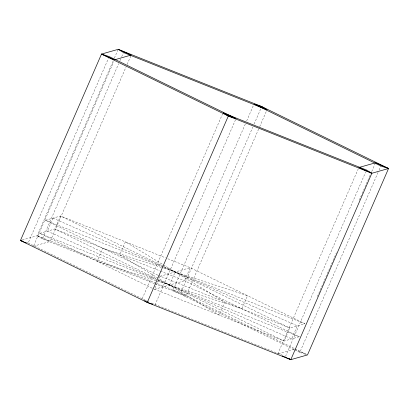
<?xml version="1.0" encoding="UTF-8"?>
<svg xmlns="http://www.w3.org/2000/svg" width="409" height="409" viewBox="0 0 409 409"><rect width="100%" height="100%" fill="white"/><g stroke="black" fill="none" stroke-linecap="round" stroke-linejoin="round"><path stroke-width="0.31" stroke-dasharray="2.04 1.53" d="M25.787 242.23L28.16 243.007L108.451 58.349M22.239 239.976L37.153 235.742L113.124 61.018M114.392 58.093L118.206 49.331M33.712 245.635L113.748 61.56M154.541 283.641L42.449 238.953L118.676 63.64M119.944 60.721L120.706 58.968M121.724 56.631L123.247 53.124M33.456 246.218L50.159 241.479L126.13 66.754M127.148 64.412L131.212 55.067M142.23 298.652L222.522 113.993M154.98 304.971L235.528 119.73M169.484 285.032L175.159 271.98M294.051 349.598L172.966 290.441L245.38 123.896M246.653 120.972L253.508 105.195M258.641 129.045L185.972 296.172L180.676 292.967L252.834 127.005M254.107 124.085L261.474 107.138M259.659 126.708L267.026 109.76M277.788 353.933L358.335 168.692M285.497 356.459L365.789 171.8M317.358 296.602L336.413 252.772M359.281 200.18L370.718 173.886M371.73 171.545L375.033 163.953M294.623 349.879L299.787 352.405L378.044 172.419M379.061 170.083L380.84 165.993M157.772 275.145L45.445 220.267L60.537 215.978L165.487 257.823M152.097 288.197L39.77 233.314L54.867 229.03L159.817 270.87M167.848 258.764L190.251 267.696L304.869 323.698L289.776 327.982L158.344 275.426M160.405 271.106L184.577 280.743L299.199 336.745L284.102 341.029L152.669 288.473M278.386 353.765L294.49 349.194M161.279 267.435L102.756 248.268L97.081 261.315L241.888 308.744L247.563 295.697L161.882 267.634M172.966 290.441L180.676 292.967L294.296 348.478M299.787 352.405L306.903 354.736M45.445 220.267L304.869 323.698M39.77 233.314L155.86 279.598M158.232 280.543L299.199 336.745M42.449 238.953L37.153 235.742L180.676 292.967M155.134 283.877L185.972 296.172M143.753 299.945L145.532 300.656M146.125 300.891L147.905 301.602M151.463 303.023L282.532 355.278M37.153 235.742L50.159 241.479M295.053 349.444L305.799 354.179M163.697 266.382L60.537 215.978L54.867 229.03L156.304 278.59M164.27 266.663L289.776 327.982L284.102 341.029L158.595 279.71M294.869 348.759L306.346 354.368M28.16 243.007L149.244 302.169M158.125 278.151L119.719 254.889L125.394 241.837L224.919 302.123L219.25 315.175L158.666 278.478M52.991 218.125L47.321 231.172L291.648 338.887L297.323 325.84L52.991 218.125M160.067 276.264L154.392 289.316L184.577 280.743L190.251 267.696L160.067 276.264"/><path stroke-width="0.61" d="M371.847 173.258L366.551 170.047L223.028 112.828L228.324 116.033L236.034 118.559L109.213 56.595L101.504 54.07L20.45 240.482L147.271 302.445L290.794 359.669L307.496 354.93L388.55 168.518L261.729 106.555L118.206 49.331L101.504 54.07L228.324 116.033L371.847 173.258L388.55 168.518L375.544 162.782L358.841 167.521L371.847 173.258L290.794 359.669L282.312 355.932M152.608 304.194L147.271 302.445L228.324 116.033M388.55 168.518L380.84 165.993L254.02 104.029L261.729 106.555L267.026 109.76L123.503 52.541L118.206 49.331L131.212 55.067L114.51 59.806L101.504 54.07M22.822 241.259L20.45 240.482L26.104 242.977M288.677 358.386L290.794 359.669M144.622 300.845L147.271 302.445"/></g></svg>
